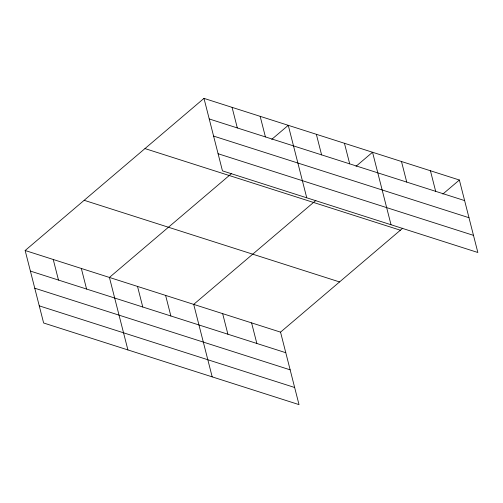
<?xml version="1.0" encoding="UTF-8"?>
<svg xmlns="http://www.w3.org/2000/svg" width="503" height="503" viewBox="0 0 503 503"><rect width="100%" height="100%" fill="white"/><g stroke="black" fill="none" stroke-linecap="round" stroke-linejoin="round"><path stroke-width="0.75" d="M25.15 250.507L280.542 332.137L299.015 404.619L43.629 322.989L25.15 250.507L203.985 98.381L459.371 180.011L477.85 252.493L222.458 170.863L203.985 98.381M231.606 173.51L109.428 277.442L127.907 349.931M271.739 139.375L288.263 125.316L306.742 197.805M315.884 200.446L193.705 304.378L212.184 376.866M356.017 166.311L372.541 152.252L391.02 224.74M280.542 332.137L402.721 228.205M442.847 194.064L459.371 180.011M209.229 118.96L464.621 200.59M213.593 136.087L468.985 217.717M218.095 153.736L473.486 235.366M144.971 148.58L400.357 230.211M84.164 200.301L339.556 281.931M30.394 271.086L285.786 352.716M34.764 288.213L290.149 369.843M39.259 305.862L294.651 387.492M430.43 170.756L435.673 191.335M401.482 161.507L406.732 182.086M344.448 143.273L349.692 163.852M316.356 134.295L321.599 154.874M260.17 116.338L265.414 136.917M232.078 107.359L237.322 127.938M251.594 322.882L256.838 343.461M222.653 313.633L227.897 334.212M165.613 295.399L170.863 315.978M137.52 286.421L142.764 307M81.335 268.464L86.579 289.043M53.243 259.485L58.486 280.064"/></g></svg>
